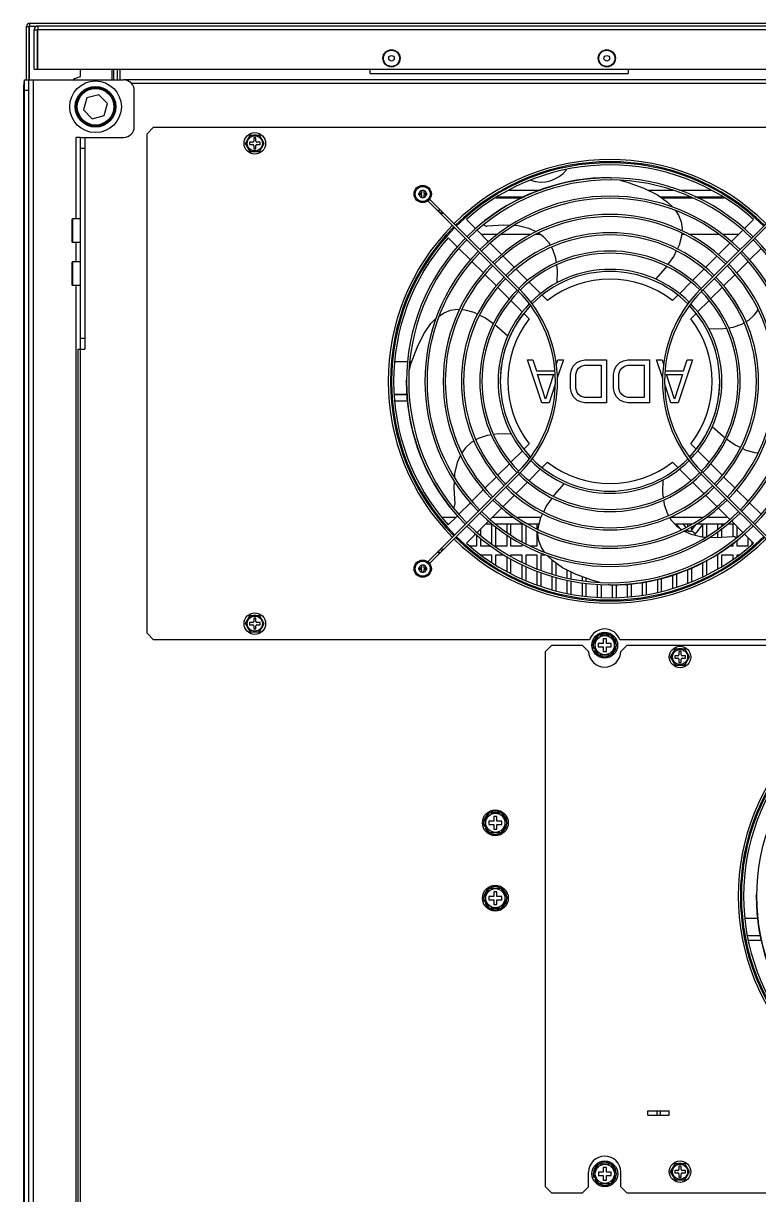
# Model space of a CAD drawing. Header units: millimetres. Extents: x 0 to 100, y -1 to 80.
# Drawn here: x 0 to 34.2, y 26.1 to 80.5 of the extents above; entities that cross this region are included whole.
import ezdxf

# ---------------------------------------------------------------- set-up
doc = ezdxf.new("R2010")
doc.units = ezdxf.units.MM
for name, color, linetype in [('2017-00020_0', 7, 'Continuous'), ('2401-00298-M6-12HWMC_0', 7, 'Continuous'), ('2401-00303-M4-20PWMC_0', 7, 'Continuous'), ('2401-00307_MDC-M4_0', 7, 'Continuous'), ('2401-00454-M5-10HWMC_0', 7, 'Continuous'), ('2401-00913_0', 7, 'Continuous'), ('2403-00027_S-M6-0_0', 7, 'Continuous'), ('2404-00010-D10D30-P_0', 7, 'Continuous'), ('2404-00013-D12D24-P_0', 7, 'Continuous'), ('2404-00038-S-D12_0', 7, 'Continuous'), ('4204-00012_0', 7, 'Continuous'), ('4212-16170_0', 7, 'Continuous'), ('4212-16188_0', 7, 'Continuous'), ('4212-36007_0', 7, 'Continuous'), ('4212-47912_3_0', 7, 'Continuous'), ('4212-94039_0', 7, 'Continuous'), ('4212-97638_0', 7, 'Continuous'), ('4212-97655_0', 7, 'Continuous'), ('4212-97664_0', 7, 'Continuous'), ('4212-97726_0', 7, 'Continuous'), ('4212-97727_0', 7, 'Continuous'), ('4212-97917_0', 7, 'Continuous'), ('4215-00605_0', 7, 'Continuous'), ('4215-00863_0', 7, 'Continuous'), ('GUDINGJIAN_HOUBAN_7_0', 7, 'Continuous'), ('HOUSHANHENLIAN_26_0', 7, 'Continuous'), ('ZUOHOULIZHU_27_0', 7, 'Continuous')]:
    doc.layers.add(name, color=color, linetype=linetype)

msp = doc.modelspace()

# ---------------------------------------------------------------- linework, layer by layer
at = {"layer": '2017-00020_0', "color": 7, "linetype": 'Continuous'}
for p, q in [((27.25, 73.324), (27.34, 73.3)), ((21.012, 70.947), (20.581, 71.378)), ((33.919, 71.378), (33.488, 70.947)), ((21.613, 70.345), (21.082, 70.876)), ((22.978, 71.078), (22.797, 71.089)), ((24.165, 70.573), (23.93, 70.743)), ((33.418, 70.876), (32.89, 70.348)), ((19.732, 70.529), (20.163, 70.098)), ((22.216, 69.743), (21.685, 70.274)), ((30.457, 70.181), (30.37, 70.004)), ((32.819, 70.278), (32.288, 69.747)), ((20.234, 70.028), (20.765, 69.497)), ((22.818, 69.14), (22.286, 69.672)), ((24.592, 69.988), (24.536, 70.084)), ((32.217, 69.675), (31.68, 69.139)), ((33.738, 69.5), (34.266, 70.028)), ((20.836, 69.425), (21.367, 68.894)), ((23.421, 68.538), (22.889, 69.07)), ((31.609, 69.068), (31.076, 68.535)), ((33.137, 68.898), (33.668, 69.429)), ((21.438, 68.824), (21.97, 68.292)), ((32.529, 68.29), (33.065, 68.827)), ((22.04, 68.221), (22.572, 67.689)), ((24.024, 67.935), (23.492, 68.467)), ((31.005, 68.463), (30.471, 67.93)), ((31.925, 67.686), (32.458, 68.219)), ((22.643, 67.618), (23.175, 67.086)), ((24.342, 67.616), (24.095, 67.864)), ((30.4, 67.858), (30.158, 67.616)), ((31.32, 67.081), (31.853, 67.615)), ((23.246, 67.015), (23.494, 66.768)), ((31.006, 66.768), (31.248, 67.01)), ((33.963, 66.945), (34.134, 67.182)), ((33.378, 66.518), (33.481, 66.578)), ((31.829, 66.312), (32.415, 66.299)), ((32.415, 66.299), (32.651, 66.333)), ((24.083, 62.86), (23.417, 64.86)), ((23.417, 64.86), (23.667, 64.86)), ((23.667, 64.86), (23.833, 64.349)), ((24.755, 64.62), (24.833, 64.86)), ((25.083, 64.86), (24.802, 64.017)), ((24.833, 64.86), (25.083, 64.86)), ((25.542, 64.562), (25.708, 64.732)), ((25.708, 64.732), (25.875, 64.817)), ((25.875, 64.817), (26.083, 64.86)), ((26.083, 64.86), (27.083, 64.86)), ((27.083, 64.86), (27.083, 62.86)), ((27.542, 64.562), (27.708, 64.732)), ((27.708, 64.732), (27.875, 64.817)), ((27.875, 64.817), (28.083, 64.86)), ((28.083, 64.86), (29.083, 64.86)), ((29.083, 64.86), (29.083, 62.86)), ((29.708, 63.985), (29.417, 64.86)), ((29.417, 64.86), (29.667, 64.86)), ((29.667, 64.86), (29.748, 64.611)), ((31.083, 64.86), (30.417, 62.86)), ((30.667, 64.349), (30.833, 64.86)), ((30.833, 64.86), (31.083, 64.86)), ((23.833, 64.349), (24.667, 64.349)), ((24.25, 63.03), (23.875, 64.179)), ((23.875, 64.179), (24.625, 64.179)), ((24.625, 64.179), (24.25, 63.03)), ((24.667, 64.349), (24.687, 64.41)), ((25.417, 64.179), (25.458, 64.392)), ((25.417, 63.541), (25.417, 64.179)), ((25.458, 64.392), (25.542, 64.562)), ((25.667, 64.179), (25.708, 64.349)), ((25.667, 63.541), (25.667, 64.179)), ((25.708, 64.349), (25.792, 64.477)), ((25.792, 64.477), (25.917, 64.562)), ((25.917, 64.562), (26.083, 64.605)), ((26.083, 64.605), (26.833, 64.605)), ((26.833, 64.605), (26.833, 63.115)), ((27.417, 64.179), (27.458, 64.392)), ((27.417, 63.541), (27.417, 64.179)), ((27.458, 64.392), (27.542, 64.562)), ((27.667, 64.179), (27.708, 64.349)), ((27.667, 63.541), (27.667, 64.179)), ((27.708, 64.349), (27.792, 64.477)), ((27.792, 64.477), (27.917, 64.562)), ((27.917, 64.562), (28.083, 64.605)), ((28.083, 64.605), (28.833, 64.605)), ((28.833, 64.605), (28.833, 63.115)), ((29.813, 64.41), (29.833, 64.349)), ((29.833, 64.349), (30.667, 64.349)), ((30.25, 63.03), (29.875, 64.179)), ((29.875, 64.179), (30.625, 64.179)), ((30.625, 64.179), (30.25, 63.03)), ((17.786, 63.86), (17.81, 63.95)), ((24.704, 63.721), (24.417, 62.86)), ((30.083, 62.86), (29.796, 63.721)), ((25.458, 63.328), (25.417, 63.541)), ((25.542, 63.158), (25.458, 63.328)), ((25.708, 62.988), (25.542, 63.158)), ((25.708, 63.371), (25.667, 63.541)), ((25.792, 63.243), (25.708, 63.371)), ((25.917, 63.158), (25.792, 63.243)), ((26.083, 63.115), (25.917, 63.158)), ((26.833, 63.115), (26.083, 63.115)), ((27.458, 63.328), (27.417, 63.541)), ((27.542, 63.158), (27.458, 63.328)), ((27.708, 62.988), (27.542, 63.158)), ((27.708, 63.371), (27.667, 63.541)), ((27.792, 63.243), (27.708, 63.371)), ((27.917, 63.158), (27.792, 63.243)), ((28.083, 63.115), (27.917, 63.158)), ((28.833, 63.115), (28.083, 63.115)), ((24.417, 62.86), (24.083, 62.86)), ((25.875, 62.903), (25.708, 62.988)), ((26.083, 62.86), (25.875, 62.903)), ((27.083, 62.86), (26.083, 62.86)), ((27.875, 62.903), (27.708, 62.988)), ((28.083, 62.86), (27.875, 62.903)), ((29.083, 62.86), (28.083, 62.86)), ((30.417, 62.86), (30.083, 62.86)), ((21.122, 61.202), (21.019, 61.142)), ((22.085, 61.421), (21.849, 61.387)), ((22.671, 61.408), (22.085, 61.421)), ((23.494, 60.952), (23.252, 60.71)), ((31.254, 60.705), (31.006, 60.952)), ((20.537, 60.775), (20.366, 60.538)), ((23.18, 60.639), (22.647, 60.105)), ((31.857, 60.102), (31.325, 60.634)), ((22.575, 60.034), (22.042, 59.501)), ((24.1, 59.862), (24.342, 60.104)), ((30.158, 60.104), (30.405, 59.856)), ((32.46, 59.499), (31.928, 60.031)), ((20.032, 59.588), (20.02, 59.399)), ((21.971, 59.43), (21.435, 58.893)), ((23.495, 59.257), (24.029, 59.79)), ((30.476, 59.785), (31.008, 59.253)), ((33.062, 58.896), (32.53, 59.428)), ((21.363, 58.822), (20.832, 58.291)), ((22.891, 58.652), (23.424, 59.185)), ((31.079, 59.182), (31.611, 58.65)), ((33.664, 58.295), (33.133, 58.826)), ((20.762, 58.22), (20.234, 57.692)), ((22.283, 58.045), (22.82, 58.581)), ((31.682, 58.58), (32.214, 58.048)), ((34.266, 57.692), (33.735, 58.223)), ((21.681, 57.442), (22.212, 57.973)), ((24.043, 57.539), (24.13, 57.716)), ((29.908, 57.732), (29.964, 57.636)), ((32.284, 57.977), (32.815, 57.446)), ((20.163, 57.622), (19.732, 57.191)), ((21.082, 56.844), (21.61, 57.372)), ((30.335, 57.147), (30.57, 56.977)), ((32.887, 57.375), (33.418, 56.844)), ((20.581, 56.342), (21.012, 56.773)), ((31.522, 56.642), (31.703, 56.631)), ((33.488, 56.773), (33.919, 56.342)), ((27.25, 54.395), (27.16, 54.42)), ((34.041, 39.96), (34.065, 40.05))]:
    msp.add_line(p, q, dxfattribs=at)
for points in [[(27.715, 73.197), (28.091, 73.094), (28.828, 72.825), (29.456, 72.514), (29.928, 72.185), (30.163, 71.947)], [(30.293, 71.788), (30.435, 71.57), (30.551, 71.268), (30.597, 70.95), (30.59, 70.848)], [(22.623, 71.1), (22.316, 71.119), (21.551, 71.063)], [(23.828, 70.805), (23.486, 70.958), (22.978, 71.078)], [(30.583, 70.739), (30.573, 70.597), (30.457, 70.181)], [(24.485, 70.171), (24.403, 70.311), (24.165, 70.573)], [(24.763, 69.362), (24.732, 69.574), (24.592, 69.988)], [(30.326, 69.914), (30.21, 69.678), (29.928, 69.275)], [(24.798, 68.435), (24.811, 69.025), (24.777, 69.26)], [(29.87, 69.192), (29.814, 69.112), (29.363, 68.601)], [(19.322, 66.903), (19.54, 67.045), (19.842, 67.161), (20.16, 67.207), (20.267, 67.2)], [(20.373, 67.193), (20.513, 67.183), (20.929, 67.067), (21.101, 66.982)], [(21.19, 66.938), (21.432, 66.82), (21.833, 66.54)], [(33.567, 66.629), (33.701, 66.707), (33.963, 66.945)], [(17.913, 64.325), (18.016, 64.701), (18.285, 65.438), (18.596, 66.066), (18.925, 66.538), (19.166, 66.776)], [(21.915, 66.482), (21.998, 66.424), (22.504, 65.977)], [(32.754, 66.348), (32.964, 66.378), (33.378, 66.518)], [(32.585, 61.238), (32.502, 61.296), (31.996, 61.743)], [(20.933, 61.091), (20.799, 61.013), (20.537, 60.775)], [(21.746, 61.372), (21.536, 61.342), (21.122, 61.202)], [(33.31, 60.782), (33.068, 60.9), (32.667, 61.18)], [(20.305, 60.438), (20.152, 60.096), (20.032, 59.588)], [(34.127, 60.527), (33.987, 60.537), (33.571, 60.653), (33.399, 60.738)], [(29.702, 59.285), (29.689, 58.695), (29.723, 58.46)], [(20.01, 59.231), (19.991, 58.926), (20.047, 58.161)], [(24.63, 58.528), (24.686, 58.608), (25.137, 59.119)], [(24.174, 57.806), (24.29, 58.042), (24.572, 58.445)], [(29.737, 58.358), (29.768, 58.146), (29.908, 57.732)], [(23.917, 56.981), (23.927, 57.123), (24.043, 57.539)], [(30.015, 57.549), (30.097, 57.409), (30.335, 57.147)], [(24.207, 55.932), (24.065, 56.15), (23.949, 56.452), (23.903, 56.77), (23.91, 56.872)], [(30.672, 56.915), (31.014, 56.762), (31.522, 56.642)], [(31.877, 56.62), (32.184, 56.601), (32.949, 56.657)], [(26.785, 54.523), (26.409, 54.626), (25.672, 54.895), (25.044, 55.206), (24.572, 55.535), (24.337, 55.773)]]:
    msp.add_lwpolyline(points, dxfattribs=at)
for centre, radius, start, end in [((27.25, 63.86), 10.05, 48.4227, 131.5773), ((27.25, 63.86), 9.464, 90, 127.8739), ((21.532, 71.212), 0.15, 127.8739, 158.1392), ((21.532, 71.212), 0.15, 206.6536, 277.2965), ((27.25, 63.86), 10.05, 138.4227, 221.5773), ((27.25, 63.86), 4.75, 52.2567, 127.7433), ((27.25, 63.86), 5.1, 141.7714, 149.7527), ((27.25, 63.86), 4.75, 142.2567, 217.7433), ((27.25, 63.86), 4.75, 322.2567, 37.7433), ((27.25, 63.86), 5.1, 150.9873, 158.759), ((27.25, 63.86), 5.1, 161.3443, 168.7112), ((27.25, 63.86), 5.1, 170.4073, 181.5328), ((27.25, 63.86), 9.464, 180, 217.8739), ((27.25, 63.86), 5.1, 350.4073, 1.5328), ((27.25, 63.86), 5.1, 341.3443, 348.7112), ((27.25, 63.86), 5.1, 330.9873, 338.759), ((27.25, 63.86), 5.1, 321.7714, 329.7527), ((27.25, 63.86), 4.75, 232.2567, 307.7433), ((19.898, 58.142), 0.15, 217.8739, 248.1392), ((19.898, 58.142), 0.15, 296.6536, 7.2965), ((32.968, 56.508), 0.15, 26.6536, 97.2965), ((27.25, 63.86), 10.05, 228.4227, 311.5773), ((27.25, 63.86), 9.464, 270, 307.8739), ((32.968, 56.508), 0.15, 307.8739, 338.1392), ((43.505, 39.96), 10.05, 138.4227, 221.5773), ((43.505, 39.96), 9.464, 180, 217.8739)]:
    msp.add_arc(centre, radius, start, end, dxfattribs=at)
at = {"layer": '2401-00298-M6-12HWMC_0', "color": 7, "linetype": 'Continuous'}
for p, q in [((26.46, 51.61), (26.733, 52.082)), ((26.705, 51.685), (26.705, 51.535)), ((26.93, 51.685), (26.705, 51.685)), ((26.733, 52.082), (27.278, 52.082)), ((26.93, 51.91), (26.93, 51.685)), ((27.08, 51.91), (26.93, 51.91)), ((27.08, 51.685), (27.08, 51.91)), ((27.305, 51.685), (27.08, 51.685)), ((27.278, 52.082), (27.55, 51.61)), ((27.305, 51.535), (27.305, 51.685)), ((26.733, 51.138), (26.46, 51.61)), ((26.533, 51.484), (26.494, 51.445)), ((26.537, 51.346), (26.585, 51.394)), ((26.705, 51.535), (26.93, 51.535)), ((27.278, 51.138), (26.733, 51.138)), ((26.93, 51.535), (26.93, 51.31)), ((26.93, 51.31), (27.08, 51.31)), ((27.08, 51.31), (27.08, 51.535)), ((27.08, 51.535), (27.305, 51.535)), ((27.55, 51.61), (27.278, 51.138)), ((21.38, 43.36), (21.653, 43.832)), ((21.653, 43.832), (22.198, 43.832)), ((21.85, 43.66), (21.85, 43.435)), ((22, 43.66), (21.85, 43.66)), ((22, 43.435), (22, 43.66)), ((22.198, 43.832), (22.47, 43.36)), ((21.653, 42.888), (21.38, 43.36)), ((21.453, 43.234), (21.414, 43.195)), ((21.457, 43.096), (21.505, 43.144)), ((21.625, 43.435), (21.625, 43.285)), ((21.85, 43.435), (21.625, 43.435)), ((21.625, 43.285), (21.85, 43.285)), ((21.85, 43.285), (21.85, 43.06)), ((21.85, 43.06), (22, 43.06)), ((22.225, 43.435), (22, 43.435)), ((22, 43.06), (22, 43.285)), ((22, 43.285), (22.225, 43.285)), ((22.47, 43.36), (22.198, 42.888)), ((22.225, 43.285), (22.225, 43.435)), ((22.198, 42.888), (21.653, 42.888)), ((21.38, 39.86), (21.653, 40.332)), ((21.653, 40.332), (22.198, 40.332)), ((22.198, 40.332), (22.47, 39.86)), ((21.653, 39.388), (21.38, 39.86)), ((21.453, 39.734), (21.414, 39.695)), ((21.625, 39.935), (21.625, 39.785)), ((21.85, 39.935), (21.625, 39.935)), ((21.625, 39.785), (21.85, 39.785)), ((21.85, 40.16), (21.85, 39.935)), ((22, 40.16), (21.85, 40.16)), ((21.85, 39.785), (21.85, 39.56)), ((22, 39.935), (22, 40.16)), ((22.225, 39.935), (22, 39.935)), ((22, 39.56), (22, 39.785)), ((22, 39.785), (22.225, 39.785)), ((22.47, 39.86), (22.198, 39.388)), ((22.225, 39.785), (22.225, 39.935)), ((21.457, 39.596), (21.505, 39.644)), ((22.198, 39.388), (21.653, 39.388)), ((21.85, 39.56), (22, 39.56)), ((26.465, 27.06), (26.737, 27.532)), ((26.737, 27.532), (27.283, 27.532)), ((26.935, 27.36), (26.935, 27.135)), ((27.085, 27.36), (26.935, 27.36)), ((27.085, 27.135), (27.085, 27.36)), ((27.283, 27.532), (27.555, 27.06)), ((26.737, 26.588), (26.465, 27.06)), ((26.538, 26.934), (26.499, 26.895)), ((26.542, 26.796), (26.59, 26.844)), ((26.71, 27.135), (26.71, 26.985)), ((26.935, 27.135), (26.71, 27.135)), ((26.71, 26.985), (26.935, 26.985)), ((26.935, 26.985), (26.935, 26.76)), ((26.935, 26.76), (27.085, 26.76)), ((27.31, 27.135), (27.085, 27.135)), ((27.085, 26.76), (27.085, 26.985)), ((27.085, 26.985), (27.31, 26.985)), ((27.555, 27.06), (27.283, 26.588)), ((27.31, 26.985), (27.31, 27.135)), ((27.283, 26.588), (26.737, 26.588))]:
    msp.add_line(p, q, dxfattribs=at)
for centre in [(27.005, 51.61), (21.925, 43.36), (21.925, 39.86), (27.01, 27.06)]:
    msp.add_circle(centre, 0.6, dxfattribs=at)
at = {"layer": '2401-00298-M6-12HWMC_0', "color": 9, "linetype": 'Continuous'}
for centre in [(27.005, 51.61), (21.925, 43.36), (21.925, 39.86), (27.01, 27.06)]:
    msp.add_circle(centre, 0.445, dxfattribs=at)
at = {"layer": '2401-00298-M6-12HWMC_0', "color": 7, "linetype": 'Continuous'}
for centre, start, end in [((27.005, 51.61), 121.4151, 178.5849), ((27.005, 51.61), 61.4151, 118.5849), ((27.005, 51.61), 1.4151, 58.5849), ((27.005, 51.61), 181.4151, 197.9007), ((27.005, 51.61), 209.3662, 238.5849), ((27.005, 51.61), 241.4151, 298.5849), ((27.005, 51.61), 301.4151, 358.5849), ((21.925, 43.36), 121.4151, 178.5849), ((21.925, 43.36), 61.4151, 118.5849), ((21.925, 43.36), 1.4151, 58.5849), ((21.925, 43.36), 181.4151, 197.9007), ((21.925, 43.36), 209.3662, 238.5849), ((21.925, 43.36), 301.4151, 358.5849), ((21.925, 43.36), 241.4151, 298.5849), ((21.925, 39.86), 121.4151, 178.5849), ((21.925, 39.86), 61.4151, 118.5849), ((21.925, 39.86), 1.4151, 58.5849), ((21.925, 39.86), 181.4151, 197.9007), ((21.925, 39.86), 301.4151, 358.5849), ((21.925, 39.86), 209.3662, 238.5849), ((21.925, 39.86), 241.4151, 298.5849), ((27.01, 27.06), 121.4151, 178.5849), ((27.01, 27.06), 61.4151, 118.5849), ((27.01, 27.06), 1.4151, 58.5849), ((27.01, 27.06), 181.4151, 197.9007), ((27.01, 27.06), 209.3662, 238.5849), ((27.01, 27.06), 301.4151, 358.5849), ((27.01, 27.06), 241.4151, 298.5849)]:
    msp.add_arc(centre, 0.537, start, end, dxfattribs=at)
at = {"layer": '2401-00303-M4-20PWMC_0', "color": 7, "linetype": 'Continuous'}
for p, q in [((18.375, 72.516), (18.375, 72.604)), ((18.375, 72.604), (18.506, 72.604)), ((18.506, 72.516), (18.375, 72.516)), ((18.506, 72.604), (18.506, 72.735)), ((18.506, 72.735), (18.594, 72.735)), ((18.506, 72.385), (18.506, 72.516)), ((18.594, 72.385), (18.506, 72.385)), ((18.594, 72.735), (18.594, 72.604)), ((18.594, 72.604), (18.725, 72.604)), ((18.594, 72.516), (18.594, 72.385)), ((18.725, 72.516), (18.594, 72.516)), ((18.725, 72.604), (18.725, 72.516)), ((18.375, 55.117), (18.375, 55.204)), ((18.375, 55.204), (18.506, 55.204)), ((18.506, 55.116), (18.375, 55.117)), ((18.506, 55.204), (18.507, 55.335)), ((18.506, 54.985), (18.506, 55.116)), ((18.593, 54.985), (18.506, 54.985)), ((18.507, 55.335), (18.594, 55.335)), ((18.594, 55.116), (18.593, 54.985)), ((18.594, 55.335), (18.594, 55.204)), ((18.594, 55.204), (18.725, 55.203)), ((18.725, 55.116), (18.594, 55.116)), ((18.725, 55.203), (18.725, 55.116))]:
    msp.add_line(p, q, dxfattribs=at)
for centre, radius in [((18.55, 72.56), 0.4), ((18.55, 72.56), 0.35), ((18.55, 55.16), 0.4), ((18.55, 55.16), 0.35)]:
    msp.add_circle(centre, radius, dxfattribs=at)
at = {"layer": '2401-00303-M4-20PWMC_0', "color": 9, "linetype": 'Continuous'}
for centre, start, end in [((18.55, 72.56), 104.5292, 165.4708), ((18.55, 72.56), 194.5292, 255.4708), ((18.55, 72.56), 14.5292, 75.4708), ((18.55, 72.56), 284.5292, 345.4708), ((18.55, 55.16), 104.4231, 165.3646), ((18.55, 55.16), 194.4231, 255.3646), ((18.55, 55.16), 284.4231, 345.3646), ((18.55, 55.16), 14.4231, 75.3646)]:
    msp.add_arc(centre, 0.174, start, end, dxfattribs=at)
at = {"layer": '2401-00307_MDC-M4_0', "color": 7, "linetype": 'Continuous'}
for centre, radius in [((17.1, 78.86), 0.375), ((17.1, 78.86), 0.13), ((27.1, 78.86), 0.375), ((27.1, 78.86), 0.13)]:
    msp.add_circle(centre, radius, dxfattribs=at)
at = {"layer": '2401-00454-M5-10HWMC_0', "color": 7, "linetype": 'Continuous'}
for p, q in [((10.312, 74.91), (10.531, 75.289)), ((10.531, 75.289), (10.969, 75.289)), ((10.7, 75.16), (10.7, 75.01)), ((10.8, 75.16), (10.7, 75.16)), ((10.8, 75.01), (10.8, 75.16)), ((11.188, 74.91), (10.969, 75.289)), ((10.531, 74.531), (10.312, 74.91)), ((10.5, 74.96), (10.5, 74.86)), ((10.65, 74.96), (10.5, 74.96)), ((10.5, 74.86), (10.65, 74.86)), ((10.531, 74.531), (10.969, 74.531)), ((10.7, 74.81), (10.7, 74.66)), ((10.7, 74.66), (10.8, 74.66)), ((10.8, 74.66), (10.8, 74.81)), ((11, 74.96), (10.85, 74.96)), ((10.85, 74.86), (11, 74.86)), ((10.969, 74.531), (11.188, 74.91)), ((11, 74.86), (11, 74.96)), ((10.312, 52.61), (10.531, 52.989)), ((10.531, 52.989), (10.969, 52.989)), ((10.7, 52.86), (10.7, 52.71)), ((10.8, 52.86), (10.7, 52.86)), ((10.8, 52.71), (10.8, 52.86)), ((11.188, 52.61), (10.969, 52.989)), ((10.531, 52.231), (10.312, 52.61)), ((10.5, 52.66), (10.5, 52.56)), ((10.65, 52.66), (10.5, 52.66)), ((10.5, 52.56), (10.65, 52.56)), ((10.531, 52.231), (10.969, 52.231)), ((10.7, 52.51), (10.7, 52.36)), ((10.7, 52.36), (10.8, 52.36)), ((10.8, 52.36), (10.8, 52.51)), ((11, 52.66), (10.85, 52.66)), ((10.85, 52.56), (11, 52.56)), ((10.969, 52.231), (11.188, 52.61)), ((11, 52.56), (11, 52.66)), ((30.068, 51.06), (30.286, 51.439)), ((30.286, 51.439), (30.724, 51.439)), ((30.455, 51.31), (30.455, 51.16)), ((30.555, 51.31), (30.455, 51.31)), ((30.555, 51.16), (30.555, 51.31)), ((30.943, 51.06), (30.724, 51.439)), ((30.286, 50.681), (30.068, 51.06)), ((30.255, 51.11), (30.255, 51.01)), ((30.405, 51.11), (30.255, 51.11)), ((30.255, 51.01), (30.405, 51.01)), ((30.286, 50.681), (30.724, 50.681)), ((30.455, 50.96), (30.455, 50.81)), ((30.455, 50.81), (30.555, 50.81)), ((30.555, 50.81), (30.555, 50.96)), ((30.755, 51.11), (30.605, 51.11)), ((30.605, 51.01), (30.755, 51.01)), ((30.724, 50.681), (30.943, 51.06)), ((30.755, 51.01), (30.755, 51.11)), ((30.068, 27.16), (30.286, 27.539)), ((30.255, 27.21), (30.255, 27.11)), ((30.405, 27.21), (30.255, 27.21)), ((30.286, 27.539), (30.724, 27.539)), ((30.455, 27.41), (30.455, 27.26)), ((30.555, 27.41), (30.455, 27.41)), ((30.555, 27.26), (30.555, 27.41)), ((30.755, 27.21), (30.605, 27.21)), ((30.943, 27.16), (30.724, 27.539)), ((30.755, 27.11), (30.755, 27.21)), ((30.286, 26.781), (30.068, 27.16)), ((30.255, 27.11), (30.405, 27.11)), ((30.286, 26.781), (30.724, 26.781)), ((30.455, 27.06), (30.455, 26.91)), ((30.455, 26.91), (30.555, 26.91)), ((30.555, 26.91), (30.555, 27.06)), ((30.605, 27.11), (30.755, 27.11)), ((30.724, 26.781), (30.943, 27.16))]:
    msp.add_line(p, q, dxfattribs=at)
for centre, radius in [((10.75, 74.91), 0.5), ((10.75, 74.91), 0.35), ((10.75, 52.61), 0.5), ((10.75, 52.61), 0.35), ((30.505, 51.06), 0.5), ((30.505, 51.06), 0.35), ((30.505, 27.16), 0.5), ((30.505, 27.16), 0.35)]:
    msp.add_circle(centre, radius, dxfattribs=at)
for centre, radius, start, end in [((10.75, 74.91), 0.385, 139.7755, 160.2245), ((10.75, 74.91), 0.408, 111.5992, 128.4008), ((10.75, 74.91), 0.385, 79.7755, 100.2245), ((10.75, 74.91), 0.408, 51.5992, 68.4008), ((10.75, 74.91), 0.385, 19.7755, 40.2245), ((10.75, 74.91), 0.408, 171.5992, 188.4008), ((10.75, 74.91), 0.385, 199.7755, 220.2245), ((10.75, 74.91), 0.408, 231.5992, 248.4008), ((10.65, 75.01), 0.05, 270, 0), ((10.65, 74.81), 0.05, 0, 90), ((10.75, 74.91), 0.385, 259.7755, 280.2245), ((10.85, 75.01), 0.05, 180, 270), ((10.85, 74.81), 0.05, 90, 180), ((10.75, 74.91), 0.408, 291.5992, 308.4008), ((10.75, 74.91), 0.385, 319.7755, 340.2245), ((10.75, 74.91), 0.408, 351.5992, 8.4008), ((10.75, 52.61), 0.385, 139.7755, 160.2245), ((10.75, 52.61), 0.408, 111.5992, 128.4008), ((10.75, 52.61), 0.385, 79.7755, 100.2245), ((10.75, 52.61), 0.408, 51.5992, 68.4008), ((10.75, 52.61), 0.385, 19.7755, 40.2245), ((10.75, 52.61), 0.408, 171.5992, 188.4008), ((10.75, 52.61), 0.385, 199.7755, 220.2245), ((10.75, 52.61), 0.408, 231.5992, 248.4008), ((10.65, 52.71), 0.05, 270, 0), ((10.65, 52.51), 0.05, 0, 90), ((10.75, 52.61), 0.385, 259.7755, 280.2245), ((10.85, 52.71), 0.05, 180, 270), ((10.85, 52.51), 0.05, 90, 180), ((10.75, 52.61), 0.408, 291.5992, 308.4008), ((10.75, 52.61), 0.385, 319.7755, 340.2245), ((10.75, 52.61), 0.408, 351.5992, 8.4008), ((30.505, 51.06), 0.385, 139.7755, 160.2245), ((30.505, 51.06), 0.408, 111.5992, 128.4008), ((30.405, 51.16), 0.05, 270, 0), ((30.505, 51.06), 0.385, 79.7755, 100.2245), ((30.605, 51.16), 0.05, 180, 270), ((30.505, 51.06), 0.408, 51.5992, 68.4008), ((30.505, 51.06), 0.385, 19.7755, 40.2245), ((30.505, 51.06), 0.408, 171.5992, 188.4008), ((30.505, 51.06), 0.385, 199.7755, 220.2245), ((30.505, 51.06), 0.408, 231.5992, 248.4008), ((30.405, 50.96), 0.05, 0, 90), ((30.505, 51.06), 0.385, 259.7755, 280.2245), ((30.605, 50.96), 0.05, 90, 180), ((30.505, 51.06), 0.408, 291.5992, 308.4008), ((30.505, 51.06), 0.385, 319.7755, 340.2245), ((30.505, 51.06), 0.408, 351.5992, 8.4008), ((30.505, 27.16), 0.408, 171.5992, 188.4008), ((30.505, 27.16), 0.385, 139.7755, 160.2245), ((30.505, 27.16), 0.408, 111.5992, 128.4008), ((30.405, 27.26), 0.05, 270, 0), ((30.505, 27.16), 0.385, 79.7755, 100.2245), ((30.605, 27.26), 0.05, 180, 270), ((30.505, 27.16), 0.408, 51.5992, 68.4008), ((30.505, 27.16), 0.385, 19.7755, 40.2245), ((30.505, 27.16), 0.408, 351.5992, 8.4008), ((30.505, 27.16), 0.385, 199.7755, 220.2245), ((30.505, 27.16), 0.408, 231.5992, 248.4008), ((30.405, 27.06), 0.05, 0, 90), ((30.505, 27.16), 0.385, 259.7755, 280.2245), ((30.605, 27.06), 0.05, 90, 180), ((30.505, 27.16), 0.408, 291.5992, 308.4008), ((30.505, 27.16), 0.385, 319.7755, 340.2245)]:
    msp.add_arc(centre, radius, start, end, dxfattribs=at)
at = {"layer": '2401-00913_0', "color": 7, "linetype": 'Continuous'}
for p, q in [((2.942, 77.018), (2.792, 76.461)), ((3.499, 77.168), (2.942, 77.018)), ((3.908, 76.759), (3.499, 77.168)), ((3.758, 76.202), (3.908, 76.759)), ((2.792, 76.461), (3.201, 76.052)), ((3.201, 76.052), (3.758, 76.202))]:
    msp.add_line(p, q, dxfattribs=at)
for radius in [0.9, 0.85]:
    msp.add_circle((3.35, 76.61), radius, dxfattribs=at)
at = {"layer": '2403-00027_S-M6-0_0', "color": 7, "linetype": 'Continuous'}
for p, q in [((2.25, 71.382), (2.28, 71.412)), ((2.25, 71.382), (2.25, 70.338)), ((2.28, 71.412), (2.28, 70.307)), ((2.65, 71.412), (2.28, 71.412)), ((2.25, 70.338), (2.28, 70.307)), ((2.65, 70.307), (2.28, 70.307)), ((2.25, 69.382), (2.28, 69.412)), ((2.25, 69.382), (2.25, 68.338)), ((2.28, 69.412), (2.28, 68.307)), ((2.65, 69.412), (2.28, 69.412)), ((2.25, 68.338), (2.28, 68.307)), ((2.65, 68.307), (2.28, 68.307))]:
    msp.add_line(p, q, dxfattribs=at)
at = {"layer": '2404-00010-D10D30-P_0', "color": 7, "linetype": 'Continuous'}
msp.add_arc((24.05, 74.615), 1.5, 250.9181, 321.7039, dxfattribs=at)
at = {"layer": '2404-00013-D12D24-P_0', "color": 7, "linetype": 'Continuous'}
msp.add_circle((3.35, 76.61), 1.2, dxfattribs=at)
at = {"layer": '2404-00038-S-D12_0', "color": 7, "linetype": 'Continuous'}
for p, q in [((2.544, 76.116), (2.578, 76.15)), ((2.682, 75.942), (2.715, 75.975))]:
    msp.add_line(p, q, dxfattribs=at)
msp.add_circle((3.35, 76.61), 0.945, dxfattribs=at)
at = {"layer": '4204-00012_0', "color": 7, "linetype": 'Continuous'}
for p, q in [((22.972, 68.067), (18.795, 72.245)), ((23.043, 68.138), (18.865, 72.315)), ((31.457, 68.138), (35.635, 72.315)), ((31.528, 68.067), (35.705, 72.245)), ((18.794, 55.475), (22.972, 59.653)), ((18.865, 55.405), (23.043, 59.582)), ((35.635, 55.405), (31.457, 59.582)), ((35.705, 55.475), (31.528, 59.653))]:
    msp.add_line(p, q, dxfattribs=at)
at = {"layer": '4204-00012_0', "color": 9, "linetype": 'Continuous'}
for p, q in [((19.333, 71.848), (19.262, 71.777)), ((19.327, 71.805), (19.305, 71.783)), ((19.351, 71.816), (19.327, 71.805)), ((19.368, 71.813), (19.351, 71.816)), ((19.305, 71.783), (19.294, 71.759)), ((19.294, 71.759), (19.297, 71.742)), ((19.493, 71.688), (19.422, 71.617)), ((19.458, 71.723), (19.441, 71.727)), ((23.043, 68.138), (22.972, 68.067)), ((31.457, 68.138), (31.528, 68.067)), ((23.043, 59.582), (22.972, 59.653)), ((31.457, 59.582), (31.528, 59.653)), ((19.493, 56.032), (19.422, 56.103)), ((19.333, 55.872), (19.262, 55.943)), ((19.294, 55.961), (19.297, 55.978)), ((19.305, 55.937), (19.294, 55.961)), ((19.327, 55.915), (19.305, 55.937)), ((19.351, 55.904), (19.327, 55.915)), ((19.368, 55.907), (19.351, 55.904)), ((19.458, 55.997), (19.441, 55.993))]:
    msp.add_line(p, q, dxfattribs=at)
for points in [[(19.441, 71.727), (19.416, 71.715), (19.395, 71.694), (19.383, 71.669), (19.387, 71.652)], [(19.441, 55.993), (19.416, 56.005), (19.395, 56.026), (19.383, 56.051), (19.387, 56.068)]]:
    msp.add_lwpolyline(points, dxfattribs=at)
at = {"layer": '4204-00012_0', "color": 7, "linetype": 'Continuous'}
for centre, radius, start, end in [((27.25, 63.86), 10.3, 45.2785, 134.7215), ((27.25, 63.86), 10.2, 45.281, 134.7182), ((27.25, 63.86), 9.45, 45.3042, 134.6958), ((27.25, 63.86), 9.35, 45.3074, 134.6926), ((27.25, 63.86), 8.6, 45.3334, 134.6664), ((27.25, 63.86), 8.5, 45.3373, 134.6624), ((27.25, 63.86), 7.75, 45.37, 134.629), ((27.25, 63.86), 7.65, 45.3748, 134.6241), ((27.25, 63.86), 10.3, 135.2785, 224.7215), ((27.25, 63.86), 10.2, 135.2818, 224.719), ((27.25, 63.86), 6.9, 45.4154, 134.584), ((27.25, 63.86), 9.45, 135.3042, 224.6958), ((27.25, 63.86), 9.35, 135.3074, 224.6926), ((27.25, 63.86), 6.8, 45.4215, 134.5779), ((27.25, 63.86), 9.35, 315.3074, 44.6926), ((27.25, 63.86), 9.45, 315.3042, 44.6958), ((27.25, 63.86), 8.6, 135.3336, 224.6666), ((27.25, 63.86), 8.5, 135.3376, 224.6627), ((27.25, 63.86), 6.05, 45.4741, 134.4995), ((27.25, 63.86), 5.95, 45.482, 134.5594), ((27.25, 63.86), 8.5, 315.3376, 44.6627), ((27.25, 63.86), 8.6, 315.3336, 44.6666), ((27.25, 63.86), 7.75, 135.371, 224.63), ((27.25, 63.86), 7.65, 135.3759, 224.6252), ((27.25, 63.86), 7.65, 315.3759, 44.6252), ((27.25, 63.86), 7.75, 315.371, 44.63), ((27.25, 63.86), 6.9, 135.416, 224.5846), ((27.25, 63.86), 6.8, 135.4221, 224.5785), ((27.25, 63.86), 5.2, 44.7623, 135.0692), ((27.25, 63.86), 5.1, 44.6596, 135.2366), ((27.25, 63.86), 6.8, 315.4221, 44.5785), ((27.25, 63.86), 6.9, 315.416, 44.5846), ((27.25, 63.86), 6.05, 135.5005, 224.5259), ((27.25, 63.86), 5.95, 135.5275, 224.518), ((18.765, 63.86), 5.95, 315, 45), ((18.765, 63.86), 6.05, 315, 45), ((35.735, 63.86), 6.05, 135, 225), ((35.735, 63.86), 5.95, 135, 225), ((27.25, 63.86), 5.95, 315.4529, 44.518), ((27.25, 63.86), 6.05, 315.5005, 44.5259), ((27.25, 63.86), 5.2, 136.2541, 223.7456), ((27.25, 63.86), 5.2, 316.2541, 43.7456), ((27.25, 63.86), 5.1, 136.3678, 223.6327), ((27.25, 63.86), 5.1, 316.3678, 43.6327), ((27.25, 63.86), 5.2, 224.8416, 315), ((27.25, 63.86), 5.1, 224.7503, 315.3267), ((27.25, 63.86), 6.05, 225.4741, 314.4995), ((27.25, 63.86), 5.95, 225.482, 314.5594), ((27.25, 63.86), 6.9, 225.4154, 314.584), ((27.25, 63.86), 6.8, 225.4215, 314.5779), ((27.25, 63.86), 7.75, 225.37, 314.629), ((27.25, 63.86), 7.65, 225.3748, 314.6241), ((27.25, 63.86), 8.6, 225.3334, 314.6664), ((27.25, 63.86), 8.5, 225.3373, 314.6624), ((27.25, 63.86), 9.45, 225.3042, 314.6958), ((27.25, 63.86), 9.35, 225.3074, 314.6926), ((27.25, 63.86), 10.2, 225.281, 314.7182), ((27.25, 63.86), 10.3, 225.2785, 314.7215), ((43.505, 39.96), 10.3, 135.2785, 224.7215), ((43.505, 39.96), 10.2, 135.2818, 224.719), ((43.505, 39.96), 9.45, 135.3042, 224.6958)]:
    msp.add_arc(centre, radius, start, end, dxfattribs=at)
at = {"layer": '4212-16170_0', "color": 7, "linetype": 'Continuous'}
for p, q in [((34.11, 38.91), (33.528, 38.91)), ((33.671, 37.91), (34.283, 37.91))]:
    msp.add_line(p, q, dxfattribs=at)
at = {"layer": '4212-16170_0', "color": 9, "linetype": 'Continuous'}
msp.add_line((33.632, 38.13), (34.24, 38.13), dxfattribs=at)
at = {"layer": '4212-16188_0', "color": 7, "linetype": 'Continuous'}
for p, q in [((21.75, 57.235), (21.75, 56.309)), ((21.95, 57.221), (21.95, 57.235)), ((22.45, 57.235), (22.45, 56.85)), ((22.65, 56.719), (22.65, 57.235)), ((23.15, 57.235), (23.15, 56.419)), ((23.35, 56.313), (23.35, 57.165)), ((23.85, 57.235), (23.85, 57.016)), ((30.35, 57.136), (30.35, 57.204)), ((30.85, 57.235), (30.85, 57.114)), ((31.05, 57.231), (31.05, 57.235)), ((31.05, 56.966), (31.05, 57.115)), ((31.55, 57.206), (31.55, 56.64)), ((31.75, 56.659), (31.75, 57.235)), ((32.25, 57.235), (32.25, 56.991)), ((32.45, 57.147), (32.45, 57.235)), ((32.95, 57.235), (32.95, 56.657)), ((33.15, 56.611), (33.15, 57.111)), ((21.05, 56.738), (21.05, 56.21)), ((21.25, 56.691), (21.25, 57.011)), ((21.25, 56.21), (21.25, 56.562)), ((21.95, 56.21), (21.95, 57.096)), ((22.45, 56.736), (22.45, 56.21)), ((22.65, 56.21), (22.65, 56.596)), ((23.85, 56.904), (23.85, 56.21)), ((30.85, 56.998), (30.85, 56.964)), ((32.25, 56.872), (32.25, 56.606)), ((32.45, 56.62), (32.45, 57.021)), ((33.65, 56.611), (33.65, 56.21)), ((21.05, 56.21), (20.749, 56.21)), ((21.716, 56.21), (21.25, 56.21)), ((22.45, 56.21), (21.95, 56.21)), ((23.15, 56.21), (22.65, 56.21)), ((23.15, 56.311), (23.15, 56.21)), ((23.85, 56.21), (23.568, 56.21)), ((32.95, 56.21), (32.796, 56.21)), ((32.95, 56.314), (32.95, 56.21)), ((33.15, 56.21), (33.15, 56.486)), ((33.65, 56.21), (33.15, 56.21)), ((33.85, 56.287), (33.85, 56.411)), ((21.25, 55.81), (21.75, 55.81)), ((21.75, 55.81), (21.75, 55.463)), ((21.95, 55.342), (21.95, 55.81)), ((21.95, 55.81), (22.319, 55.81)), ((22.45, 55.729), (22.45, 55.039)), ((22.65, 55.723), (22.65, 55.81)), ((22.65, 55.81), (23.15, 55.81)), ((22.65, 54.93), (22.65, 55.605)), ((23.15, 55.81), (23.15, 55.468)), ((23.35, 55.368), (23.35, 55.81)), ((23.35, 55.81), (23.85, 55.81)), ((23.85, 55.81), (23.85, 55.161)), ((24.05, 55.08), (24.05, 55.81)), ((24.05, 55.81), (24.226, 55.81)), ((24.55, 55.557), (24.55, 54.917)), ((31.75, 54.885), (31.75, 55.551)), ((32.25, 55.81), (32.25, 55.16)), ((32.45, 55.281), (32.45, 55.81)), ((32.45, 55.81), (32.95, 55.81)), ((32.95, 55.81), (32.95, 55.584)), ((33.15, 55.738), (33.15, 55.81)), ((33.15, 55.81), (33.241, 55.81)), ((23.15, 55.356), (23.15, 54.704)), ((23.35, 54.614), (23.35, 55.257)), ((23.85, 55.05), (23.85, 54.412)), ((24.05, 54.35), (24.05, 54.976)), ((24.75, 54.861), (24.75, 55.411)), ((25.25, 55.104), (25.25, 54.727)), ((25.45, 54.695), (25.45, 55.005)), ((30.35, 54.319), (30.35, 54.937)), ((30.85, 55.111), (30.85, 54.479)), ((31.05, 54.569), (31.05, 55.202)), ((31.55, 55.451), (31.55, 54.795)), ((24.55, 54.814), (24.55, 54.194)), ((24.75, 54.131), (24.75, 54.757)), ((25.25, 54.625), (25.25, 54.028)), ((25.45, 53.991), (25.45, 54.593)), ((25.95, 54.793), (25.95, 54.601)), ((25.95, 54.5), (25.95, 53.899)), ((26.15, 54.582), (26.15, 54.721)), ((26.15, 53.877), (26.15, 54.482)), ((26.65, 54.536), (26.65, 54.534)), ((26.65, 54.435), (26.65, 53.846)), ((26.85, 53.834), (26.85, 54.42)), ((27.35, 54.402), (27.35, 53.816)), ((27.55, 53.828), (27.55, 54.415)), ((28.05, 54.448), (28.05, 53.858)), ((28.25, 53.871), (28.25, 54.462)), ((28.75, 54.529), (28.75, 53.936)), ((28.95, 53.973), (28.95, 54.569)), ((29.45, 54.669), (29.45, 54.065)), ((29.65, 54.101), (29.65, 54.71)), ((30.15, 54.871), (30.15, 54.256))]:
    msp.add_line(p, q, dxfattribs=at)
at = {"layer": '4212-36007_0', "color": 7, "linetype": 'Continuous'}
for p, q in [((24.555, 51.61), (24.255, 51.31)), ((24.255, 26.46), (24.255, 51.31)), ((24.555, 51.61), (25.955, 51.61)), ((26.255, 51.317), (25.955, 51.61)), ((28.055, 51.61), (27.755, 51.317)), ((28.055, 51.61), (58.455, 51.61)), ((29.005, 29.785), (29.005, 29.985)), ((29.005, 29.985), (30.005, 29.985)), ((30.005, 29.785), (30.005, 29.985)), ((29.005, 29.785), (30.005, 29.785)), ((26.255, 26.46), (26.255, 27.135)), ((27.755, 26.46), (27.755, 27.135)), ((24.255, 26.46), (24.555, 26.16)), ((25.955, 26.16), (24.555, 26.16)), ((25.955, 26.16), (26.255, 26.46)), ((27.755, 26.46), (28.055, 26.16)), ((58.455, 26.16), (28.055, 26.16))]:
    msp.add_line(p, q, dxfattribs=at)
at = {"layer": '4212-36007_0', "color": 9, "linetype": 'Continuous'}
for p, q in [((29.426, 29.985), (29.426, 29.785)), ((29.584, 29.985), (29.584, 29.785))]:
    msp.add_line(p, q, dxfattribs=at)
at = {"layer": '4212-36007_0', "color": 7, "linetype": 'Continuous'}
for centre, radius, start, end in [((27.005, 51.335), 0.75, 181.3643, 358.6357), ((43.505, 39.96), 10.15, 135.2823, 224.7177), ((27.005, 27.135), 0.75, 0, 180)]:
    msp.add_arc(centre, radius, start, end, dxfattribs=at)
at = {"layer": '4212-47912_3_0', "color": 7, "linetype": 'Continuous'}
for p, q in [((16.1, 78.36), (16.1, 78.16)), ((28.1, 78.36), (28.1, 78.16)), ((16.1, 78.16), (28.1, 78.16))]:
    msp.add_line(p, q, dxfattribs=at)
at = {"layer": '4212-94039_0', "color": 7, "linetype": 'Continuous'}
for q in [(0, 3.13), (0.05, 77.59)]:
    msp.add_line((0, 77.59), q, dxfattribs=at)
msp.add_arc((0.17, 77.59), 0.17, 135.0469, 180, dxfattribs=at)
at = {"layer": '4212-97638_0', "color": 7, "linetype": 'Continuous'}
for p, q in [((6.05, 75.66), (5.75, 75.36)), ((6.05, 75.66), (79.45, 75.66)), ((5.75, 52.16), (5.75, 75.36)), ((5.75, 52.16), (6.05, 51.86)), ((26.298, 51.86), (6.05, 51.86)), ((58.798, 51.86), (27.712, 51.86))]:
    msp.add_line(p, q, dxfattribs=at)
for centre, radius, start, end in [((27.25, 63.86), 10.15, 45.2824, 134.7176), ((27.25, 63.86), 10.15, 135.2823, 224.7177), ((27.25, 63.86), 10.15, 225.2824, 314.7176), ((27.005, 51.61), 0.75, 19.4712, 160.5288)]:
    msp.add_arc(centre, radius, start, end, dxfattribs=at)
at = {"layer": '4212-97655_0', "color": 7, "linetype": 'Continuous'}
for p, q in [((17.257, 64.785), (17.855, 64.785)), ((17.956, 64.785), (18.047, 64.785)), ((17.824, 63.235), (17.222, 63.235)), ((19.776, 57.235), (19.697, 57.235)), ((21.782, 57.235), (21.474, 57.235)), ((23.237, 57.235), (21.931, 57.235)), ((23.958, 57.235), (23.431, 57.235)), ((31.056, 57.235), (30.255, 57.235)), ((30.326, 57.235), (30.468, 57.051)), ((30.642, 57.235), (30.769, 57.069)), ((31.029, 56.938), (31.257, 57.235)), ((31.227, 56.786), (31.573, 57.235)), ((32.569, 57.235), (31.253, 57.235)), ((33.026, 57.235), (32.733, 57.235)), ((30.832, 56.988), (30.87, 56.938))]:
    msp.add_line(p, q, dxfattribs=at)
at = {"layer": '4212-97655_0', "color": 9, "linetype": 'Continuous'}
for p, q in [((17.824, 63.255), (17.222, 63.255)), ((17.847, 62.935), (17.257, 62.935)), ((20.076, 57.535), (19.465, 57.535)), ((22.782, 57.535), (21.774, 57.535)), ((24.042, 57.535), (22.963, 57.535)), ((31.545, 57.535), (30.023, 57.535)), ((32.726, 57.535), (31.714, 57.535)), ((30.87, 56.938), (30.778, 56.867)), ((31.029, 56.938), (31.227, 56.786))]:
    msp.add_line(p, q, dxfattribs=at)
at = {"layer": '4212-97655_0', "color": 7, "linetype": 'Continuous'}
for radius, start in [(0.1, 217.5686), (0.35, 308.4324)]:
    msp.add_arc((30.95, 56.999), radius, start, 322.4314, dxfattribs=at)
at = {"layer": '4212-97664_0', "color": 9, "linetype": 'Continuous'}
for p, q in [((21.945, 72.375), (23.163, 72.375)), ((22.54, 72.735), (24.017, 72.735)), ((29.01, 72.735), (30.187, 72.735)), ((29.655, 72.375), (31.104, 72.375)), ((30.482, 72.735), (31.96, 72.735)), ((31.328, 72.375), (32.555, 72.375))]:
    msp.add_line(p, q, dxfattribs=at)
at = {"layer": '4212-97664_0', "color": 7, "linetype": 'Continuous'}
for p, q in [((22.044, 72.435), (23.284, 72.435)), ((29.569, 72.435), (30.971, 72.435)), ((31.207, 72.435), (32.456, 72.435)), ((22.033, 70.685), (21.274, 70.685)), ((23.587, 70.685), (22.186, 70.685)), ((24.01, 70.685), (23.805, 70.685)), ((30.686, 70.685), (30.579, 70.685)), ((32.299, 70.685), (30.902, 70.685)), ((33.226, 70.685), (32.476, 70.685))]:
    msp.add_line(p, q, dxfattribs=at)
at = {"layer": '4212-97726_0', "color": 7, "linetype": 'Continuous'}
for p, q in [((0.5, 78.36), (0.5, 80.19)), ((0.65, 78.36), (0.65, 80.19)), ((0.67, 80.36), (0.67, 80.214)), ((99.53, 80.36), (0.67, 80.36)), ((0.67, 78.36), (0.67, 80.214)), ((0.5, 78.36), (0.65, 78.36)), ((0.67, 78.36), (99.53, 78.36))]:
    msp.add_line(p, q, dxfattribs=at)
at = {"layer": '4212-97726_0', "color": 9, "linetype": 'Continuous'}
for p, q in [((0.5, 80.19), (0.65, 80.19)), ((99.53, 80.19), (0.67, 80.19))]:
    msp.add_line(p, q, dxfattribs=at)
at = {"layer": '4212-97726_0', "color": 7, "linetype": 'Continuous'}
for centre in [(17.1, 78.86), (27.1, 78.86)]:
    msp.add_circle(centre, 0.4, dxfattribs=at)
for radius in [0.17, 0.02]:
    msp.add_arc((0.67, 80.19), radius, 90, 180, dxfattribs=at)
at = {"layer": '4212-97727_0', "color": 7, "linetype": 'Continuous'}
for p, q in [((0.15, 77.86), (0.15, 80.34)), ((0.27, 77.86), (0.27, 80.34)), ((0.29, 80.48), (0.29, 80.364)), ((99.91, 80.48), (0.29, 80.48)), ((0.29, 77.86), (0.29, 80.364))]:
    msp.add_line(p, q, dxfattribs=at)
at = {"layer": '4212-97727_0', "color": 9, "linetype": 'Continuous'}
for p, q in [((0.15, 80.34), (0.27, 80.34)), ((0.591, 80.34), (0.29, 80.34))]:
    msp.add_line(p, q, dxfattribs=at)
at = {"layer": '4212-97727_0', "color": 7, "linetype": 'Continuous'}
for radius in [0.14, 0.02]:
    msp.add_arc((0.29, 80.34), radius, 90, 180, dxfattribs=at)
at = {"layer": '4212-97917_0', "color": 7, "linetype": 'Continuous'}
msp.add_line((95.55, 77.86), (4.65, 77.86), dxfattribs=at)
at = {"layer": '4212-97917_0', "color": 9, "linetype": 'Continuous'}
msp.add_line((95.175, 77.69), (5.025, 77.69), dxfattribs=at)
at = {"layer": '4215-00605_0', "color": 7, "linetype": 'Continuous'}
for p, q in [((0.05, 2.86), (0.05, 77.86)), ((0.05, 77.86), (4.65, 77.86)), ((0.25, 2.86), (0.25, 77.86)), ((5.15, 75.685), (5.15, 77.36)), ((2.65, 75.185), (2.45, 75.185)), ((2.65, 65.36), (2.65, 75.185)), ((2.65, 75.185), (4.65, 75.185)), ((2.85, 75.185), (2.85, 65.36)), ((2.55, 15.36), (2.55, 65.36)), ((2.55, 65.36), (2.85, 65.36)), ((2.65, 15.36), (2.65, 65.36))]:
    msp.add_line(p, q, dxfattribs=at)
at = {"layer": '4215-00605_0', "color": 9, "linetype": 'Continuous'}
for p, q in [((0.45, 77.86), (0.45, 2.86)), ((0.25, 77.36), (0.05, 77.36)), ((2.45, 71.412), (2.45, 75.185)), ((2.65, 74.685), (2.85, 74.685)), ((2.45, 69.412), (2.45, 70.307)), ((2.45, 12.412), (2.45, 68.307)), ((2.65, 65.86), (2.85, 65.86))]:
    msp.add_line(p, q, dxfattribs=at)
at = {"layer": '4215-00605_0', "color": 7, "linetype": 'Continuous'}
for centre, start, end in [((4.65, 77.36), 0, 90), ((4.65, 75.685), 270, 0)]:
    msp.add_arc(centre, 0.5, start, end, dxfattribs=at)
at = {"layer": '4215-00863_0', "color": 7, "linetype": 'Continuous'}
for p, q in [((0.03, 77.686), (0.03, 77.76)), ((0.03, 77.76), (0.05, 77.76))]:
    msp.add_line(p, q, dxfattribs=at)
at = {"layer": 'GUDINGJIAN_HOUBAN_7_0', "color": 7, "linetype": 'Continuous'}
for p, q in [((2.65, 78.01), (2.65, 78.36)), ((4.1, 78.36), (4.1, 77.86)), ((2.35, 77.91), (2.65, 78.01)), ((2.35, 77.86), (2.35, 77.91))]:
    msp.add_line(p, q, dxfattribs=at)
at = {"layer": 'HOUSHANHENLIAN_26_0', "color": 7, "linetype": 'Continuous'}
msp.add_line((4.5, 77.86), (4.5, 78.36), dxfattribs=at)
at = {"layer": 'ZUOHOULIZHU_27_0', "color": 7, "linetype": 'Continuous'}
for p, q in [((4.2, 77.86), (4.2, 78.36)), ((4.35, 78.36), (4.35, 77.86))]:
    msp.add_line(p, q, dxfattribs=at)

doc.saveas('drawing.dxf')
